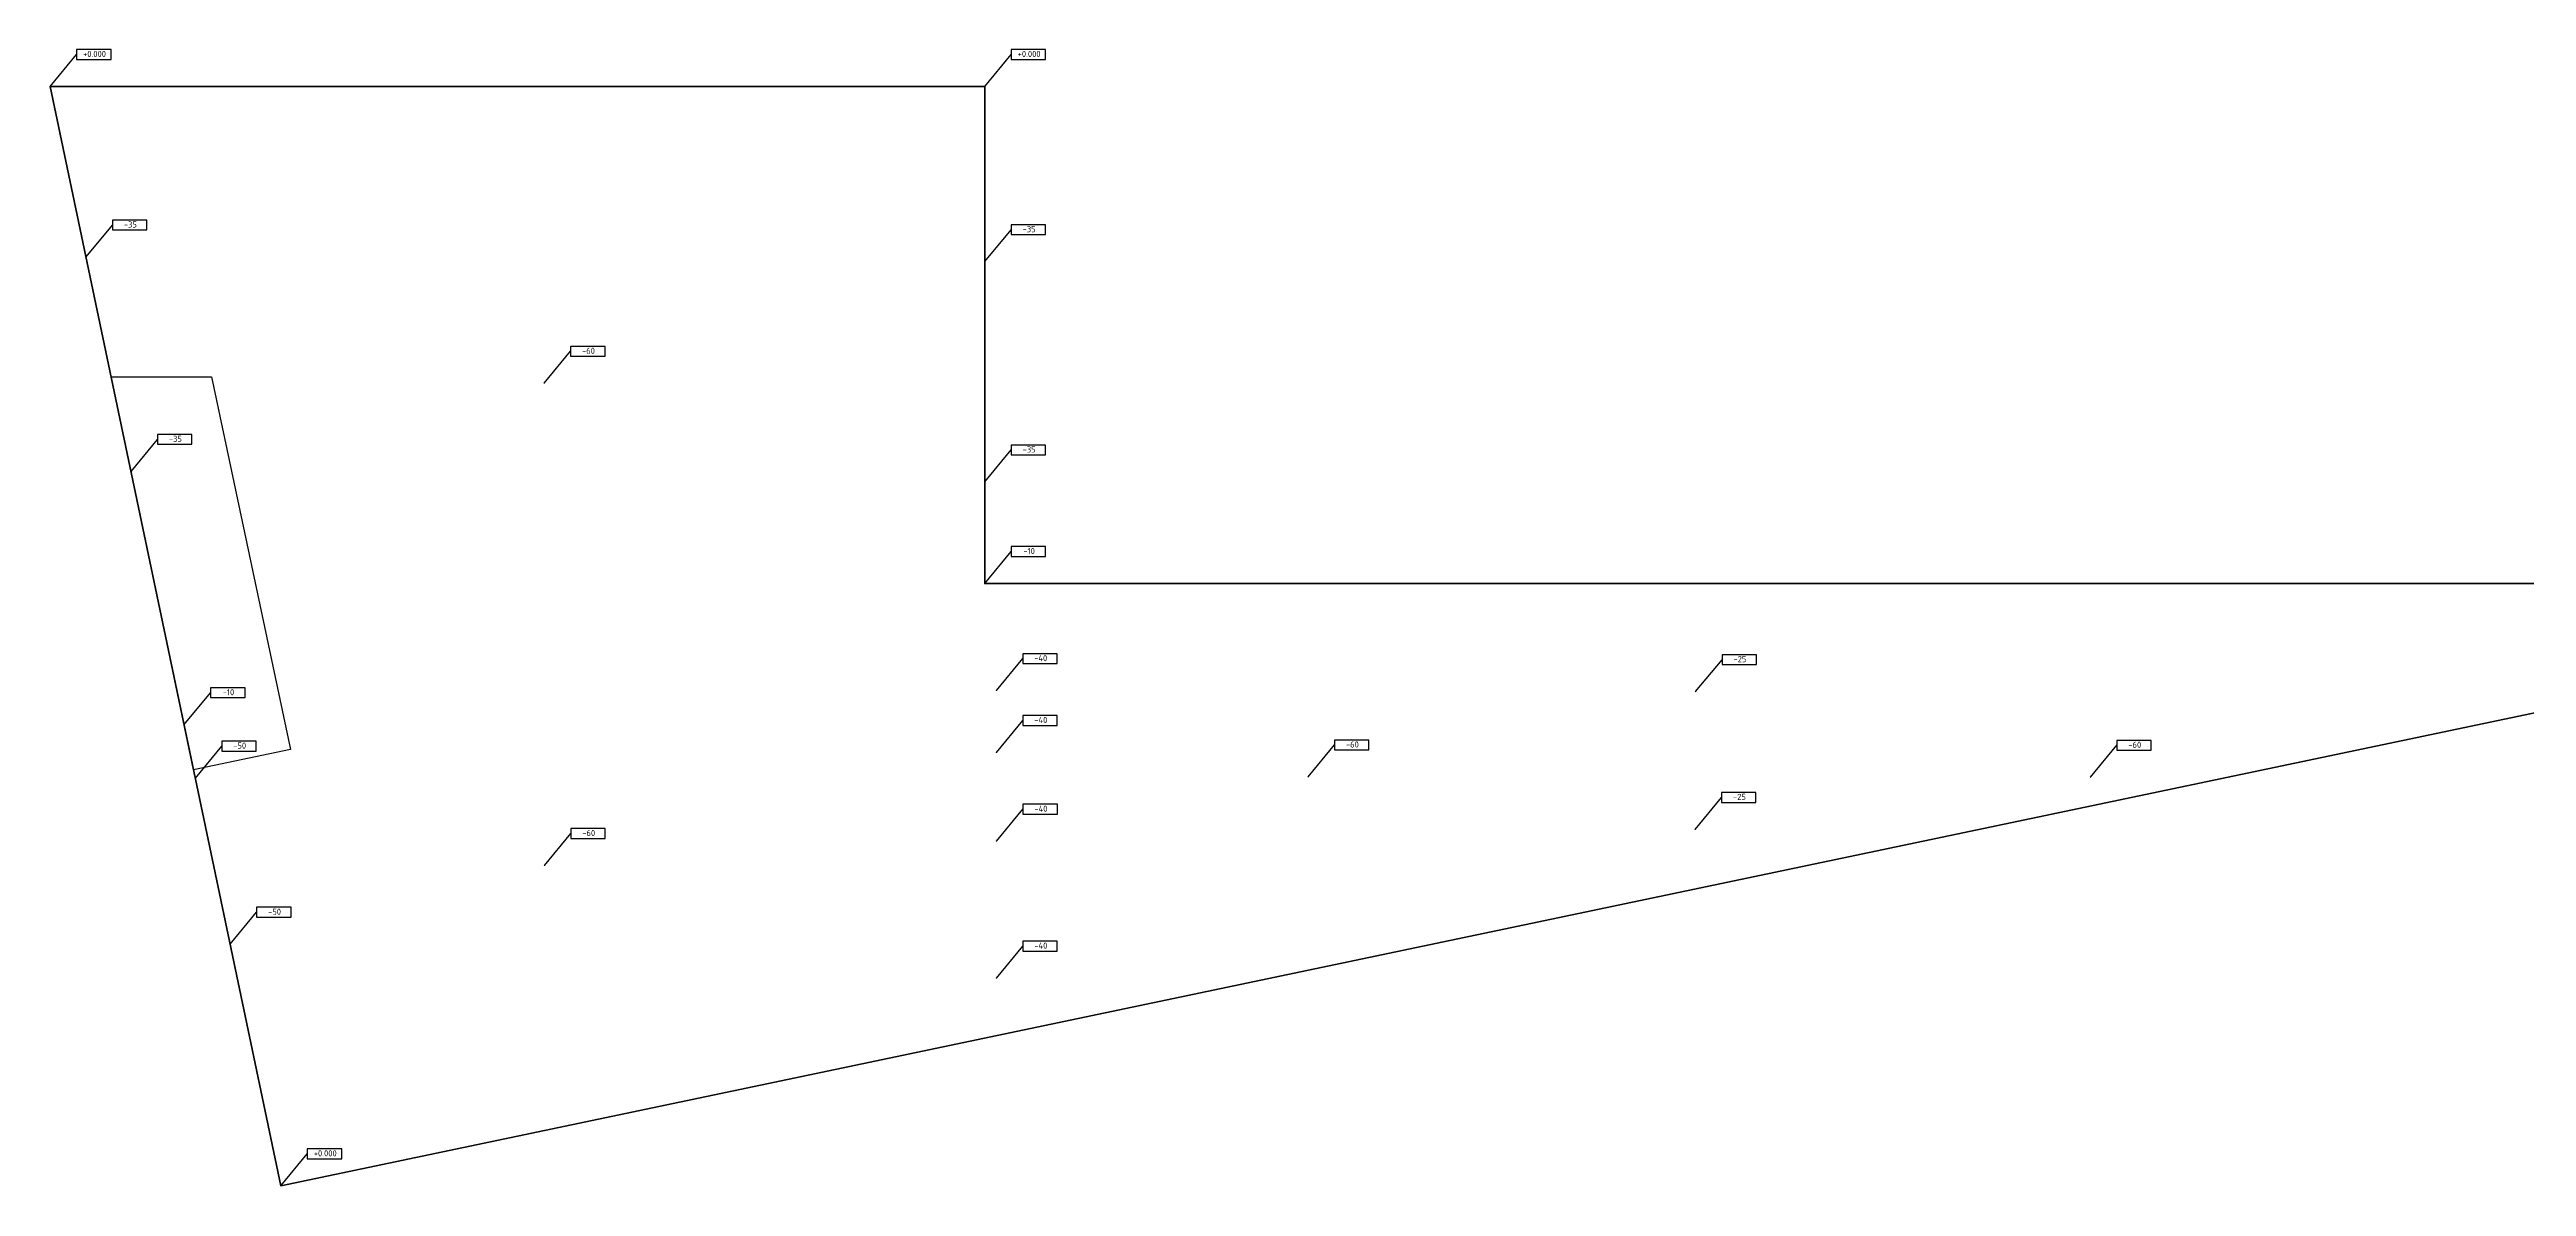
# Model space of a CAD drawing. Header units: millimetres. Extents: x 3543 to 601035, y -146359 to 38454.
# Drawn here: x 477746 to 528056, y -50217 to -27122 of the extents above; entities that cross this region are included whole.
import ezdxf
from ezdxf.enums import TextEntityAlignment as Align

# ---------------------------------------------------------------- set-up
doc = ezdxf.new("R2010")
doc.units = ezdxf.units.MM
doc.layers.add('контур', color=1, linetype='Continuous', lineweight=50)
doc.layers.add('областиvb', color=52, linetype='Continuous')
doc.styles.add('isocpeur', font='isocpeur.ttf')

# ---------------------------------------------------------------- blocks, each defined once
blk = doc.blocks.new('otmetka_oporvb')
at = {"linetype": 'ByBlock', "lineweight": -2}
blk.add_hatch(color=0, dxfattribs=at).paths.add_polyline_path([(-38, -32, 1), (38, 32, 1)])
at = {"color": 0, "linetype": 'ByBlock', "lineweight": -2}
blk.add_line((0, 0), (2142, 2596), dxfattribs=at)
at = {"color": 0}
blk.add_lwpolyline([(2142, 2196), (4942, 2196), (4942, 2996), (2142, 2996)], close=True, dxfattribs=at)
at = {"color": 0, "linetype": 'ByBlock', "lineweight": -2, "style": 'isocpeur'}
blk.add_attdef('OTM', text='', height=500, dxfattribs=at).set_placement((3600, 2639), align=Align.MIDDLE_CENTER)
blk = doc.blocks.new('*U28')
at = {"linetype": 'ByBlock', "lineweight": -2}
blk.add_hatch(color=0, dxfattribs=at).paths.add_polyline_path([(-38, -32, 1), (38, 32, 1)])
at = {"color": 0, "linetype": 'ByBlock', "lineweight": -2}
blk.add_line((0, 0), (2147, 2596), dxfattribs=at)
at = {"color": 0}
blk.add_lwpolyline([(2147, 2196), (4947, 2196), (4947, 2996), (2147, 2996)], close=True, dxfattribs=at)
at = {"color": 0, "linetype": 'ByBlock', "lineweight": -2, "style": 'isocpeur'}
blk.add_attdef('OTM', text='', height=500, dxfattribs=at).set_placement((3606, 2639), align=Align.MIDDLE_CENTER)
blk = doc.blocks.new('*U29')
at = {"linetype": 'ByBlock', "lineweight": -2}
blk.add_hatch(color=0, dxfattribs=at).paths.add_polyline_path([(-38, -32, 1), (38, 32, 1)])
at = {"color": 0, "linetype": 'ByBlock', "lineweight": -2}
blk.add_line((0, 0), (2158, 2596), dxfattribs=at)
at = {"color": 0}
blk.add_lwpolyline([(2158, 2196), (4958, 2196), (4958, 2996), (2158, 2996)], close=True, dxfattribs=at)
at = {"color": 0, "linetype": 'ByBlock', "lineweight": -2, "style": 'isocpeur'}
blk.add_attdef('OTM', text='', height=500, dxfattribs=at).set_placement((3617, 2639), align=Align.MIDDLE_CENTER)
blk = doc.blocks.new('*U30')
at = {"linetype": 'ByBlock', "lineweight": -2}
blk.add_hatch(color=0, dxfattribs=at).paths.add_polyline_path([(-38, -32, 1), (38, 32, 1)])
at = {"color": 0, "linetype": 'ByBlock', "lineweight": -2}
blk.add_line((0, 0), (2151, 2596), dxfattribs=at)
at = {"color": 0}
blk.add_lwpolyline([(2151, 2196), (4951, 2196), (4951, 2996), (2151, 2996)], close=True, dxfattribs=at)
at = {"color": 0, "linetype": 'ByBlock', "lineweight": -2, "style": 'isocpeur'}
blk.add_attdef('OTM', text='', height=500, dxfattribs=at).set_placement((3609, 2639), align=Align.MIDDLE_CENTER)

msp = doc.modelspace()

# ---------------------------------------------------------------- linework, layer by layer
at = {"layer": 'контур'}
msp.add_lwpolyline([(482446.7, -50202.6), (477760.5, -27871.2), (496743.3, -27871.2), (496743.3, -37968.7), (528243.1, -37968.7), (528243.1, -27871.2), (565904.8, -27871.2), (565904.8, -32689.8)], close=True, dxfattribs=at)
at = {"layer": 'областиvb'}
msp.add_lwpolyline([(478998.5, -33770.8), (481035.7, -33770.8), (482639.3, -41340.5), (480673.5, -41753)], close=True, dxfattribs=at)

# ---------------------------------------------------------------- block references
at = {"xscale": 0.25, "yscale": 0.25, "zscale": 0.25}
for name, p, values in [('otmetka_oporvb', (477760.5, -27871.2), {'OTM': '+0.000'}), ('otmetka_oporvb', (496743.3, -27871.2), {'OTM': '+0.000'}), ('otmetka_oporvb', (478487.5, -31335.8), {'OTM': '-35'}), ('otmetka_oporvb', (496743.3, -31430.5), {'OTM': '-35'}), ('otmetka_oporvb', (487793.5, -33900.9), {'OTM': '-60'}), ('otmetka_oporvb', (479401.3, -35690.6), {'OTM': '-35'}), ('otmetka_oporvb', (496743.3, -35904.7), {'OTM': '-35'}), ('otmetka_oporvb', (496743.3, -37968.7), {'OTM': '-10'}), ('otmetka_oporvb', (496978.3, -40144.2), {'OTM': '-40'}), ('otmetka_oporvb', (511181.2, -40165), {'OTM': '-25'}), ('otmetka_oporvb', (480481.1, -40836.1), {'OTM': '-10'}), ('*U28', (496978.3, -41400.7), {'OTM': '-40'}), ('otmetka_oporvb', (480708.7, -41920.4), {'OTM': '-50'}), ('otmetka_oporvb', (503309.6, -41897.9), {'OTM': '-60'}), ('otmetka_oporvb', (519200.6, -41904.7), {'OTM': '-60'}), ('otmetka_oporvb', (511170.1, -42962.8), {'OTM': '-25'}), ('*U29', (496978.3, -43202.8), {'OTM': '-40'}), ('otmetka_oporvb', (487798.9, -43696.6), {'OTM': '-60'}), ('otmetka_oporvb', (481416.9, -45295.5), {'OTM': '-50'}), ('*U30', (496978.3, -45983.4), {'OTM': '-40'}), ('otmetka_oporvb', (482446.7, -50202.6), {'OTM': '+0.000'})]:
    msp.add_blockref(name, p, dxfattribs=at).add_auto_attribs(values)

doc.saveas('drawing.dxf')
